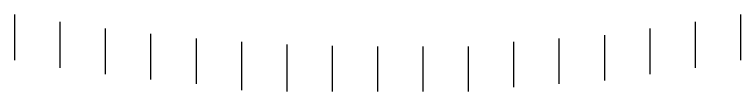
# Model space of a CAD drawing. Header units: millimetres. Extents: x 833220848 to 834439174, y 817676276 to 818025844.
# Drawn here: x 833693848 to 833698648, y 817813553 to 817814065 of the extents above; entities that cross this region are included whole.
import ezdxf

# ---------------------------------------------------------------- set-up
doc = ezdxf.new("R2010")
doc.units = ezdxf.units.MM
doc.header["$LTSCALE"] = 1000
doc.header["$MEASUREMENT"] = 0
doc.layers.add('VPA520_Drainage', color=8, linetype='Continuous')

msp = doc.modelspace()

# ---------------------------------------------------------------- linework, layer by layer
at = {"layer": 'VPA520_Drainage'}
for p, q in [((833693847.8, 817814064.64), (833693847.8, 817813760.02)), ((833698647.8, 817814064.64), (833698647.8, 817813760.02)), ((833694147.8, 817814014.64), (833694147.8, 817813711.12)), ((833698347.8, 817814014.64), (833698347.8, 817813711.12)), ((833694447.8, 817813971.45), (833694447.8, 817813668.87)), ((833698047.8, 817813971.45), (833698047.8, 817813668.87)), ((833694747.8, 817813935.01), (833694747.8, 817813633.23)), ((833695047.8, 817813905.27), (833695047.8, 817813604.13)), ((833697447.8, 817813905.27), (833697447.8, 817813604.13)), ((833697747.8, 817813927.86), (833697747.8, 817813626.72)), ((833695347.8, 817813882.18), (833695347.8, 817813562.21)), ((833695647.8, 817813865.71), (833695647.8, 817813552.55)), ((833695947.8, 817813855.84), (833695947.8, 817813552.55)), ((833696247.8, 817813852.56), (833696247.8, 817813552.55)), ((833696547.8, 817813852.56), (833696547.8, 817813552.55)), ((833696847.8, 817813852.56), (833696847.8, 817813552.55)), ((833697147.8, 817813882.18), (833697147.8, 817813581.54))]:
    msp.add_line(p, q, dxfattribs=at)

doc.saveas('drawing.dxf')
